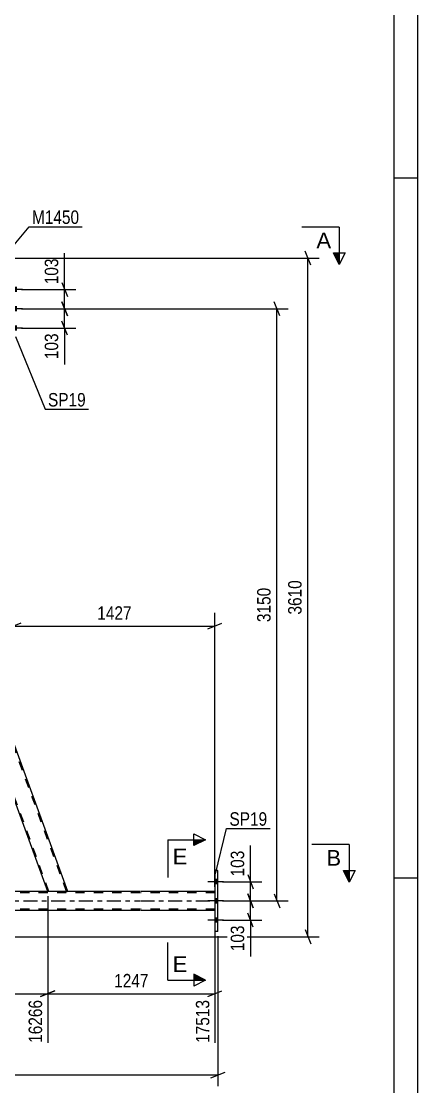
# Model space of a CAD drawing. Header units: millimetres. Extents: x 0 to 841, y 0 to 594.
# Drawn here: x 756.6 to 841, y 253.6 to 480.4 of the extents above; entities that cross this region are included whole.
import ezdxf

# ---------------------------------------------------------------- set-up
doc = ezdxf.new("R2010")
doc.units = ezdxf.units.MM
doc.linetypes.add('DXK_LINE_DOT2', pattern=[3.9198, 1.9599, -1.9599])
doc.linetypes.add('DXK_LINE_DOT3', pattern=[5.9187, 2.979, -0.9799, 0.9799, -0.9799])
doc.styles.add('Arial', font='ARIAL.TTF', dxfattribs={"height": 0.2})
doc.styles.add('Arial Narrow', font='ARIALN.TTF', dxfattribs={"height": 0.2})

# ---------------------------------------------------------------- blocks, each defined once
blk = doc.blocks.new('Unknown-122568611-1133')
at = {"color": 5, "linetype": 'Continuous'}
for p, q in [((841, 0), (841, 594)), ((836, 5), (836, 589)), ((841, 447), (836, 447)), ((841, 298), (836, 298))]:
    blk.add_line(p, q, dxfattribs=at)
blk = doc.blocks.new('Part-122568611-5163 - 5055')
at = {"color": 7, "linetype": 'DXK_LINE_DOT2'}
for p, q in [((717.84, 417.17), (722.1, 417.17)), ((719.39, 412.92), (717.84, 417.17)), ((762.5, 295.17), (718.09, 417.17)), ((766.24, 295.17), (721.84, 417.17)), ((722.1, 417.17), (722.24, 416.77)), ((766.19, 295.17), (766.35, 295.17))]:
    blk.add_line(p, q, dxfattribs=at)
at = {"color": 2, "linetype": 'Continuous'}
for p, q in [((766.5, 295.17), (722.24, 416.77)), ((762.24, 295.17), (719.39, 412.92)), ((766.19, 295.17), (762.24, 295.17)), ((766.46, 295.17), (766.19, 295.17)), ((766.5, 295.17), (766.46, 295.17))]:
    blk.add_line(p, q, dxfattribs=at)
blk = doc.blocks.new('Part-122568611-5256 - 5055')
at = {"color": 7, "linetype": 'DXK_LINE_DOT2'}
for p, q in [((781.86, 294.93), (112.2, 294.93)), ((766.5, 295.17), (762.24, 295.17)), ((797.84, 294.93), (781.96, 294.93)), ((797.84, 295.17), (797.84, 291.17)), ((781.86, 291.41), (111.64, 291.41)), ((797.84, 291.41), (781.96, 291.41))]:
    blk.add_line(p, q, dxfattribs=at)
at = {"color": 2, "linetype": 'Continuous'}
for p, q in [((762.24, 295.17), (687.57, 295.17)), ((781.86, 295.17), (766.5, 295.17)), ((797.84, 295.17), (781.96, 295.17)), ((781.86, 291.17), (687.57, 291.17)), ((797.84, 291.17), (781.96, 291.17))]:
    blk.add_line(p, q, dxfattribs=at)
at = {"color": 7, "linetype": 'DXK_LINE_DOT3'}
for p, q in [((111.92, 293.17), (781.86, 293.17)), ((781.96, 293.17), (797.84, 293.17))]:
    blk.add_line(p, q, dxfattribs=at)
blk = doc.blocks.new('Part-122568611-5265 - 5055')
at = {"color": 2, "linetype": 'Continuous'}
for p, q in [((798.48, 299.67), (797.84, 299.67)), ((797.84, 299.67), (797.84, 286.67)), ((798.48, 286.67), (798.48, 299.67)), ((798.48, 286.67), (797.84, 286.67))]:
    blk.add_line(p, q, dxfattribs=at)
blk = doc.blocks.new('Bolt-122568611-5472 - 5055')
at = {"linetype": 'Continuous'}
for points in [[(755.05, 423.71), (755.05, 422.83), (755.69, 422.83), (755.69, 423.71)], [(755.05, 423.71), (755.05, 422.83), (755.69, 422.83), (755.69, 423.71)], [(755.05, 423.71), (755.05, 422.83), (755.69, 422.83), (755.69, 423.71)], [(755.05, 419.61), (755.05, 418.73), (755.69, 418.73), (755.69, 419.61)], [(755.05, 419.61), (755.05, 418.73), (755.69, 418.73), (755.69, 419.61)], [(755.05, 415.51), (755.05, 414.63), (755.69, 414.63), (755.69, 415.51)], [(755.05, 415.51), (755.05, 414.63), (755.69, 414.63), (755.69, 415.51)], [(755.05, 415.51), (755.05, 414.63), (755.69, 414.63), (755.69, 415.51)]]:
    blk.add_hatch(color=1, dxfattribs=at).paths.add_polyline_path(points)
at = {"color": 1, "linetype": 'Continuous'}
for p, q in [((756.85, 423.27), (753.53, 423.27)), ((756.85, 423.27), (753.53, 423.27)), ((756.85, 423.27), (753.53, 423.27)), ((755.69, 423.71), (755.05, 423.71)), ((755.69, 423.71), (755.05, 423.71)), ((755.69, 423.71), (755.05, 423.71)), ((755.69, 422.83), (755.05, 422.83)), ((755.69, 422.83), (755.05, 422.83)), ((755.69, 422.83), (755.05, 422.83)), ((755.69, 419.61), (755.05, 419.61)), ((755.69, 419.61), (755.05, 419.61)), ((756.85, 419.17), (753.53, 419.17)), ((756.85, 419.17), (753.53, 419.17)), ((755.69, 418.73), (755.05, 418.73)), ((755.69, 418.73), (755.05, 418.73)), ((756.85, 415.07), (753.53, 415.07)), ((756.85, 415.07), (753.53, 415.07)), ((756.85, 415.07), (753.53, 415.07)), ((755.69, 415.51), (755.05, 415.51)), ((755.69, 415.51), (755.05, 415.51)), ((755.69, 415.51), (755.05, 415.51)), ((755.69, 414.63), (755.05, 414.63)), ((755.69, 414.63), (755.05, 414.63)), ((755.69, 414.63), (755.05, 414.63))]:
    blk.add_line(p, q, dxfattribs=at)
blk = doc.blocks.new('Bolt-122568611-5471 - 5055')
at = {"linetype": 'Continuous'}
for points in [[(797.84, 297.71), (797.84, 296.83), (798.48, 296.83), (798.48, 297.71)], [(797.84, 297.71), (797.84, 296.83), (798.48, 296.83), (798.48, 297.71)], [(797.84, 297.71), (797.84, 296.83), (798.48, 296.83), (798.48, 297.71)], [(797.84, 293.61), (797.84, 292.73), (798.48, 292.73), (798.48, 293.61)], [(797.84, 293.61), (797.84, 292.73), (798.48, 292.73), (798.48, 293.61)], [(797.84, 289.51), (797.84, 288.63), (798.48, 288.63), (798.48, 289.51)], [(797.84, 289.51), (797.84, 288.63), (798.48, 288.63), (798.48, 289.51)], [(797.84, 289.51), (797.84, 288.63), (798.48, 288.63), (798.48, 289.51)]]:
    blk.add_hatch(color=1, dxfattribs=at).paths.add_polyline_path(points)
at = {"color": 1, "linetype": 'Continuous'}
for p, q in [((799.64, 297.27), (796.32, 297.27)), ((799.64, 297.27), (796.32, 297.27)), ((799.64, 297.27), (796.32, 297.27)), ((798.48, 297.71), (797.84, 297.71)), ((798.48, 297.71), (797.84, 297.71)), ((798.48, 297.71), (797.84, 297.71)), ((798.48, 296.83), (797.84, 296.83)), ((798.48, 296.83), (797.84, 296.83)), ((798.48, 296.83), (797.84, 296.83)), ((799.64, 293.17), (796.32, 293.17)), ((799.64, 293.17), (796.32, 293.17)), ((798.48, 293.61), (797.84, 293.61)), ((798.48, 293.61), (797.84, 293.61)), ((798.48, 292.73), (797.84, 292.73)), ((798.48, 292.73), (797.84, 292.73)), ((799.64, 289.07), (796.32, 289.07)), ((799.64, 289.07), (796.32, 289.07)), ((799.64, 289.07), (796.32, 289.07)), ((798.48, 289.51), (797.84, 289.51)), ((798.48, 289.51), (797.84, 289.51)), ((798.48, 289.51), (797.84, 289.51)), ((798.48, 288.63), (797.84, 288.63)), ((798.48, 288.63), (797.84, 288.63)), ((798.48, 288.63), (797.84, 288.63))]:
    blk.add_line(p, q, dxfattribs=at)
blk = doc.blocks.new('StraightDimension-122568611-6126 - 5055')
at = {"color": 7, "linetype": 'Continuous'}
for p, q in [((765.22, 424.77), (766.42, 421.77)), ((756.69, 423.27), (768.22, 423.27)), ((765.82, 419.17), (765.82, 423.27)), ((766.42, 417.67), (765.22, 420.67)), ((756.69, 419.17), (768.22, 419.17))]:
    blk.add_line(p, q, dxfattribs=at)
at = {"color": 0}
blk.add_wipeout([(765.07, 430.48), (760.87, 430.48), (760.87, 423.79), (765.07, 423.79)], dxfattribs=at)
at = {"color": 7, "linetype": 'Continuous'}
blk.add_line((765.82, 423.27), (765.82, 431), dxfattribs=at)
blk.add_line((765.82, 423.27), (765.82, 431), dxfattribs=at)
at = {"color": 3, "style": 'Arial Narrow'}
blk.add_text('103', height=2.863, rotation=90.0002, dxfattribs=at).set_placement((764.47, 424.39))
blk = doc.blocks.new('StraightDimension-122568611-6151 - 5055')
at = {"color": 7, "linetype": 'Continuous'}
for p, q in [((799.48, 297.27), (807.81, 297.27)), ((804.81, 298.77), (806.01, 295.77)), ((805.41, 293.17), (805.41, 297.27)), ((799.48, 293.17), (807.81, 293.17)), ((806.01, 291.67), (804.81, 294.67))]:
    blk.add_line(p, q, dxfattribs=at)
at = {"color": 0}
blk.add_wipeout([(804.66, 304.48), (800.46, 304.48), (800.46, 297.79), (804.66, 297.79)], dxfattribs=at)
at = {"color": 7, "linetype": 'Continuous'}
blk.add_line((805.41, 297.27), (805.41, 305), dxfattribs=at)
blk.add_line((805.41, 297.27), (805.41, 305), dxfattribs=at)
at = {"color": 3, "style": 'Arial Narrow'}
blk.add_text('103', height=2.863, rotation=90.0002, dxfattribs=at).set_placement((804.06, 298.39))
blk = doc.blocks.new('StraightDimension-122568611-5876 - 5055')
at = {"color": 7, "linetype": 'Continuous'}
for p, q in [((818.23, 428.47), (817.03, 431.47)), ((752.75, 429.97), (820.03, 429.97)), ((817.63, 285.56), (817.63, 429.97)), ((817.03, 287.06), (818.23, 284.06)), ((688.57, 285.56), (820.03, 285.56))]:
    blk.add_line(p, q, dxfattribs=at)
at = {"color": 0}
blk.add_wipeout([(816.88, 362.02), (812.68, 362.02), (812.68, 353.51), (816.88, 353.51)], dxfattribs=at)
at = {"color": 3, "style": 'Arial Narrow'}
blk.add_text('3610', height=2.863, rotation=90.0002, dxfattribs=at).set_placement((816.28, 354.11))
blk = doc.blocks.new('StraightDimension-122568611-6644 - 5055')
at = {"color": 7, "linetype": 'Continuous'}
for p, q in [((682.68, 294.17), (682.68, 262.97)), ((762.24, 294.17), (762.24, 262.97)), ((684.18, 274.02), (681.18, 272.82)), ((682.68, 273.42), (762.24, 273.42)), ((760.74, 272.82), (763.74, 274.02))]:
    blk.add_line(p, q, dxfattribs=at)
at = {"color": 0}
blk.add_wipeout([(726.72, 274.17), (726.72, 278.37), (718.21, 278.37), (718.21, 274.17)], dxfattribs=at)
at = {"color": 0, "linetype": 'Continuous'}
blk.add_wipeout([(761.64, 272.72), (757.44, 272.72), (757.44, 262.37), (761.64, 262.37)], dxfattribs=at)
at = {"color": 3, "style": 'Arial Narrow'}
blk.add_text('1989', height=2.863, dxfattribs=at).set_placement((718.81, 274.77))
at = {"color": 3, "linetype": 'Continuous', "style": 'Arial Narrow'}
blk.add_text('16266', height=2.863, rotation=90.0002, dxfattribs=at).set_placement((761.04, 262.97))
blk = doc.blocks.new('StraightDimension-122568611-6134 - 5055')
at = {"color": 7, "linetype": 'Continuous'}
for p, q in [((765.22, 420.67), (766.42, 417.67)), ((756.69, 419.17), (768.22, 419.17)), ((765.82, 415.07), (765.82, 419.17)), ((756.69, 415.07), (768.22, 415.07)), ((766.42, 413.57), (765.22, 416.57))]:
    blk.add_line(p, q, dxfattribs=at)
at = {"color": 0}
blk.add_wipeout([(765.07, 414.54), (760.87, 414.54), (760.87, 407.86), (765.07, 407.86)], dxfattribs=at)
at = {"color": 7, "linetype": 'Continuous'}
blk.add_line((765.82, 415.07), (765.82, 407.33), dxfattribs=at)
blk.add_line((765.82, 415.07), (765.82, 407.33), dxfattribs=at)
at = {"color": 3, "style": 'Arial Narrow'}
blk.add_text('103', height=2.863, rotation=90.0002, dxfattribs=at).set_placement((764.47, 408.46))
blk = doc.blocks.new('StraightDimension-122568611-6405 - 5055')
at = {"color": 7, "linetype": 'Continuous'}
for p, q in [((798.48, 285.67), (798.48, 253.76)), ((796.98, 255.56), (799.98, 256.76)), ((54.33, 256.16), (798.48, 256.16))]:
    blk.add_line(p, q, dxfattribs=at)
blk = doc.blocks.new('StraightDimension-122568611-6143 - 5055')
at = {"color": 7, "linetype": 'Continuous'}
for p, q in [((799.48, 293.17), (807.81, 293.17)), ((804.81, 294.67), (806.01, 291.67)), ((805.41, 289.07), (805.41, 293.17)), ((806.01, 287.57), (804.81, 290.57)), ((799.48, 289.07), (807.81, 289.07))]:
    blk.add_line(p, q, dxfattribs=at)
at = {"color": 0}
blk.add_wipeout([(804.66, 288.54), (800.46, 288.54), (800.46, 281.86), (804.66, 281.86)], dxfattribs=at)
at = {"color": 7, "linetype": 'Continuous'}
blk.add_line((805.41, 289.07), (805.41, 281.33), dxfattribs=at)
blk.add_line((805.41, 289.07), (805.41, 281.33), dxfattribs=at)
at = {"color": 3, "style": 'Arial Narrow'}
blk.add_text('103', height=2.863, rotation=90.0002, dxfattribs=at).set_placement((804.06, 282.46))
blk = doc.blocks.new('StraightDimension-122568611-6394 - 5055')
at = {"color": 7, "linetype": 'Continuous'}
for p, q in [((755.05, 416.17), (755.05, 349.25)), ((797.84, 296.17), (797.84, 354.5)), ((756.55, 352.25), (753.55, 351.05)), ((755.05, 351.65), (797.84, 351.65)), ((796.34, 351.05), (799.34, 352.25))]:
    blk.add_line(p, q, dxfattribs=at)
at = {"color": 0}
blk.add_wipeout([(780.7, 352.4), (780.7, 356.6), (772.19, 356.6), (772.19, 352.4)], dxfattribs=at)
at = {"color": 3, "style": 'Arial Narrow'}
blk.add_text('1427', height=2.863, dxfattribs=at).set_placement((772.79, 353))
blk = doc.blocks.new('StraightDimension-122568611-6663 - 5055')
at = {"color": 7, "linetype": 'Continuous'}
for p, q in [((762.24, 294.17), (762.24, 262.97)), ((797.84, 290.17), (797.84, 262.97)), ((763.74, 274.02), (760.74, 272.82)), ((762.24, 273.42), (797.84, 273.42)), ((796.34, 272.82), (799.34, 274.02))]:
    blk.add_line(p, q, dxfattribs=at)
at = {"color": 0}
blk.add_wipeout([(784.3, 274.17), (784.3, 278.37), (775.79, 278.37), (775.79, 274.17)], dxfattribs=at)
at = {"color": 0, "linetype": 'Continuous'}
blk.add_wipeout([(797.24, 272.72), (793.04, 272.72), (793.04, 262.37), (797.24, 262.37)], dxfattribs=at)
at = {"color": 3, "style": 'Arial Narrow'}
blk.add_text('1247', height=2.863, dxfattribs=at).set_placement((776.39, 274.77))
at = {"color": 3, "linetype": 'Continuous', "style": 'Arial Narrow'}
blk.add_text('17513', height=2.863, rotation=90.0002, dxfattribs=at).set_placement((796.64, 262.97))
blk = doc.blocks.new('StraightDimension-122568611-6712 - 5055')
at = {"color": 7, "linetype": 'Continuous'}
for p, q in [((811.63, 417.67), (810.43, 420.67)), ((756.69, 419.17), (813.43, 419.17)), ((811.03, 293.17), (811.03, 419.17)), ((799.48, 293.17), (813.43, 293.17)), ((810.43, 294.67), (811.63, 291.67))]:
    blk.add_line(p, q, dxfattribs=at)
at = {"color": 0}
blk.add_wipeout([(810.28, 360.42), (806.08, 360.42), (806.08, 351.91), (810.28, 351.91)], dxfattribs=at)
at = {"color": 3, "style": 'Arial Narrow'}
blk.add_text('3150', height=2.863, rotation=90.0002, dxfattribs=at).set_placement((809.68, 352.51))
blk = doc.blocks.new('SectionMark-122568611-16005 - 5055')
at = {"linetype": 'Continuous'}
for points in [[(793.34, 304.94), (793.34, 306.19), (795.84, 306.19)], [(793.34, 276.31), (793.34, 277.56), (795.84, 276.31)]]:
    blk.add_hatch(color=6, dxfattribs=at).paths.add_polyline_path(points)
at = {"color": 6, "linetype": 'Continuous'}
for p, q in [((787.84, 306.19), (795.84, 306.19)), ((793.34, 304.94), (793.34, 307.44)), ((793.34, 307.44), (795.84, 306.19)), ((795.84, 306.19), (793.34, 304.94)), ((795.84, 276.31), (793.34, 277.56)), ((793.34, 277.56), (793.34, 275.06)), ((787.84, 276.31), (795.84, 276.31)), ((795.84, 276.31), (793.34, 275.06))]:
    blk.add_line(p, q, dxfattribs=at)
at = {"color": 0, "linetype": 'Continuous'}
for points in [[(791.95, 300.94), (791.95, 304.44), (788.84, 304.44), (788.84, 300.94)], [(791.95, 278.06), (791.95, 281.56), (788.84, 281.56), (788.84, 278.06)]]:
    blk.add_wipeout(points, dxfattribs=at)
at = {"color": 6, "linetype": 'Continuous'}
for p, q in [((787.84, 306.19), (787.84, 298.19)), ((787.84, 276.31), (787.84, 284.31))]:
    blk.add_line(p, q, dxfattribs=at)
at = {"color": 3, "linetype": 'Continuous', "style": 'Arial'}
for p in [(788.84, 300.94), (788.84, 278.06)]:
    blk.add_text('E', height=3.34, dxfattribs=at).set_placement(p)
blk = doc.blocks.new('Mark-122568611-5261 - 5055')
at = {"color": 0}
blk.add_wipeout([(808.96, 309.18), (808.96, 312.18), (800.93, 312.18), (800.93, 309.18)], dxfattribs=at)
blk.add_wipeout([(808.96, 309.18), (808.96, 312.18), (800.93, 312.18), (800.93, 309.18)], dxfattribs=at)
at = {"color": 30, "linetype": 'Continuous'}
for p, q in [((797.96, 298.96), (800.33, 308.58)), ((800.33, 308.58), (809.56, 308.58))]:
    blk.add_line(p, q, dxfattribs=at)
at = {"color": 3, "style": 'Arial Narrow'}
blk.add_text('SP19', height=2.863, dxfattribs=at).set_placement((800.93, 309.18))
blk = doc.blocks.new('Mark-122568611-5299 - 5055')
at = {"color": 0}
blk.add_wipeout([(770.34, 398.39), (770.34, 401.39), (762.3, 401.39), (762.3, 398.39)], dxfattribs=at)
blk.add_wipeout([(770.34, 398.39), (770.34, 401.39), (762.3, 401.39), (762.3, 398.39)], dxfattribs=at)
at = {"color": 30, "linetype": 'Continuous'}
for p, q in [((755.35, 413.3), (761.7, 397.79)), ((761.7, 397.79), (770.94, 397.79))]:
    blk.add_line(p, q, dxfattribs=at)
at = {"color": 3, "style": 'Arial Narrow'}
blk.add_text('SP19', height=2.863, dxfattribs=at).set_placement((762.3, 398.39))
blk = doc.blocks.new('Mark-122568611-5450 - 5055')
at = {"color": 0}
blk.add_wipeout([(768.94, 437.24), (768.94, 440.24), (758.89, 440.24), (758.89, 437.24)], dxfattribs=at)
blk.add_wipeout([(768.94, 437.24), (768.94, 440.24), (758.89, 440.24), (758.89, 437.24)], dxfattribs=at)
at = {"color": 30, "linetype": 'Continuous'}
for p, q in [((751, 427.93), (758.29, 436.64)), ((758.29, 436.64), (769.54, 436.64))]:
    blk.add_line(p, q, dxfattribs=at)
at = {"color": 3, "style": 'Arial Narrow'}
blk.add_text('M1450', height=2.863, dxfattribs=at).set_placement((758.89, 437.24))
blk = doc.blocks.new('SectionMark-122568611-6748 - 5055')
at = {"color": 6, "linetype": 'Continuous'}
for p in [(826.44, 305.17), (827.69, 299.67)]:
    blk.add_line(p, (826.44, 297.17), dxfattribs=at)
at = {"color": 0, "linetype": 'Continuous'}
blk.add_wipeout([(824.69, 300.67), (824.69, 304.17), (821.58, 304.17), (821.58, 300.67)], dxfattribs=at)
at = {"linetype": 'Continuous'}
blk.add_hatch(color=6, dxfattribs=at).paths.add_polyline_path([(825.19, 299.67), (826.44, 299.67), (826.44, 297.17)])
at = {"color": 6, "linetype": 'Continuous'}
for p, q in [((826.44, 305.17), (818.44, 305.17)), ((825.19, 299.67), (827.69, 299.67)), ((826.44, 297.17), (825.19, 299.67))]:
    blk.add_line(p, q, dxfattribs=at)
at = {"color": 3, "linetype": 'Continuous', "style": 'Arial'}
blk.add_text('B', height=3.34, dxfattribs=at).set_placement((821.58, 300.67))
blk = doc.blocks.new('SectionMark-122568611-6754 - 5055')
at = {"color": 6, "linetype": 'Continuous'}
for p in [(824.31, 436.57), (825.56, 431.07)]:
    blk.add_line(p, (824.31, 428.57), dxfattribs=at)
at = {"color": 0, "linetype": 'Continuous'}
blk.add_wipeout([(822.56, 432.07), (822.56, 435.57), (819.45, 435.57), (819.45, 432.07)], dxfattribs=at)
at = {"linetype": 'Continuous'}
blk.add_hatch(color=6, dxfattribs=at).paths.add_polyline_path([(823.06, 431.07), (824.31, 431.07), (824.31, 428.57)])
at = {"color": 6, "linetype": 'Continuous'}
for p, q in [((824.31, 436.57), (816.31, 436.57)), ((823.06, 431.07), (825.56, 431.07)), ((824.31, 428.57), (823.06, 431.07))]:
    blk.add_line(p, q, dxfattribs=at)
at = {"color": 3, "linetype": 'Continuous', "style": 'Arial'}
blk.add_text('A', height=3.34, dxfattribs=at).set_placement((819.45, 432.07))

msp = doc.modelspace()

# ---------------------------------------------------------------- block references
for name in ['Unknown-122568611-1133', 'Bolt-122568611-5472 - 5055', 'Part-122568611-5163 - 5055', 'Part-122568611-5265 - 5055', 'Bolt-122568611-5471 - 5055', 'Part-122568611-5256 - 5055']:
    msp.add_blockref(name, (0, 0))

# ---------------------------------------------------------------- next in the draw order: block references
for name in ['StraightDimension-122568611-6126 - 5055', 'StraightDimension-122568611-6151 - 5055']:
    msp.add_blockref(name, (0, 0))

# ---------------------------------------------------------------- next in the draw order: block references
msp.add_blockref('StraightDimension-122568611-5876 - 5055', (0, 0))

# ---------------------------------------------------------------- next in the draw order: block references
for name in ['Mark-122568611-5450 - 5055', 'StraightDimension-122568611-6134 - 5055', 'StraightDimension-122568611-6644 - 5055']:
    msp.add_blockref(name, (0, 0))

# ---------------------------------------------------------------- next in the draw order: block references
for name in ['SectionMark-122568611-6754 - 5055', 'StraightDimension-122568611-6405 - 5055']:
    msp.add_blockref(name, (0, 0))

# ---------------------------------------------------------------- next in the draw order: block references
for name in ['StraightDimension-122568611-6394 - 5055', 'StraightDimension-122568611-6143 - 5055']:
    msp.add_blockref(name, (0, 0))

# ---------------------------------------------------------------- next in the draw order: block references
msp.add_blockref('StraightDimension-122568611-6663 - 5055', (0, 0))

# ---------------------------------------------------------------- next in the draw order: block references
msp.add_blockref('StraightDimension-122568611-6712 - 5055', (0, 0))

# ---------------------------------------------------------------- next in the draw order: block references
for name in ['Mark-122568611-5299 - 5055', 'Mark-122568611-5261 - 5055', 'SectionMark-122568611-16005 - 5055']:
    msp.add_blockref(name, (0, 0))

# ---------------------------------------------------------------- next in the draw order: block references
msp.add_blockref('SectionMark-122568611-6748 - 5055', (0, 0))

doc.saveas('drawing.dxf')
